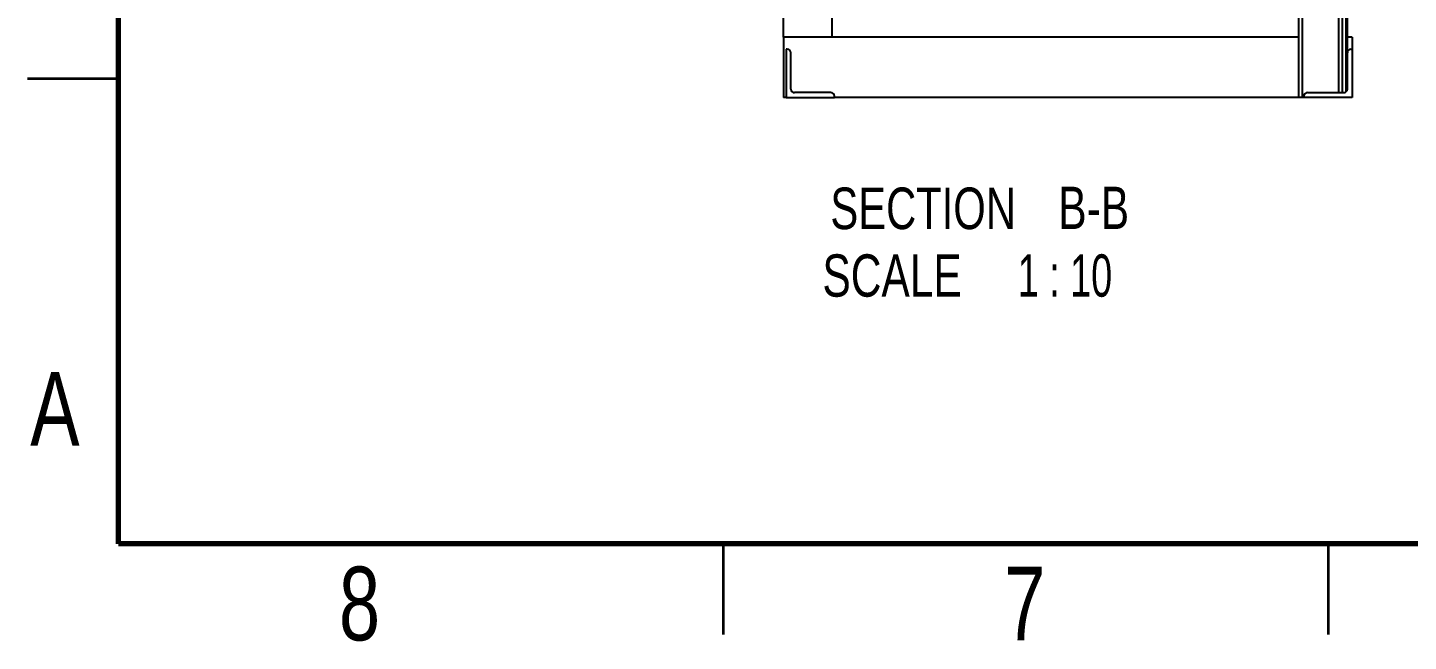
# Model space of a CAD drawing. Header units: millimetres. Extents: x 2 to 418, y 2 to 295.
# Drawn here: x 2.5 to 116.6, y 1.9 to 52.7 of the extents above; entities that cross this region are included whole.
import ezdxf

# ---------------------------------------------------------------- set-up
doc = ezdxf.new("R2010")
doc.units = ezdxf.units.MM
doc.styles.add('SLDTEXTSTYLE0', font='TXT', dxfattribs={"width": 0.75})
doc.styles.add('SLDTEXTSTYLE5', font='TXT', dxfattribs={"width": 0.666667})

# ---------------------------------------------------------------- blocks, each defined once
blk = doc.blocks.new('SW_NOTE_2')
at = {"color": 0, "linetype": 'Continuous', "lineweight": 0, "attachment_point": 2}
for s, insert, char_height, style in [('SECTION', (9.41, 4.43), 3.44, 'SLDTEXTSTYLE0'), ('B-B', (23.51, 4.5), 3.5, 'SLDTEXTSTYLE0'), ('SCALE', (6.84, -1.1), 3.5, 'SLDTEXTSTYLE0'), ('1 : 10', (21.13, -1.1), 3.5, 'SLDTEXTSTYLE5')]:
    blk.add_mtext(s, dxfattribs=dict(at, insert=insert, char_height=char_height, style=style))

msp = doc.modelspace()

# ---------------------------------------------------------------- linework, layer by layer
at = {"color": 7, "linetype": 'Continuous', "lineweight": 70}
for p, q in [((10, 10), (10, 287)), ((410, 10), (10, 10))]:
    msp.add_line(p, q, dxfattribs=at)
at = {"color": 7, "linetype": 'Continuous', "lineweight": 25}
for p, q in [((68.998, 51.945), (68.998, 87.445)), ((107.598, 46.945), (107.598, 87.445)), ((111.198, 47.345), (111.198, 87.445)), ((111.598, 50.645), (111.598, 87.445)), ((64.998, 51.945), (64.998, 78.195)), ((107.598, 51.945), (64.998, 51.945)), ((64.998, 51.945), (64.998, 46.945)), ((111.998, 51.945), (111.598, 51.945)), ((111.998, 51.945), (111.998, 50.945)), ((65.198, 50.945), (65.198, 46.945)), ((65.298, 50.945), (65.198, 50.945)), ((65.598, 47.645), (65.598, 50.645)), ((111.598, 47.645), (111.598, 50.645)), ((111.898, 50.945), (111.998, 50.945)), ((111.998, 50.945), (111.998, 46.945)), ((65.198, 46.945), (64.998, 46.945)), ((65.198, 46.945), (69.198, 46.945)), ((68.898, 47.345), (65.898, 47.345)), ((69.198, 46.945), (69.198, 47.045)), ((107.598, 46.945), (69.198, 46.945)), ((107.898, 46.945), (107.598, 46.945)), ((107.998, 46.945), (107.898, 46.945)), ((107.998, 46.945), (107.998, 47.045)), ((111.998, 46.945), (107.998, 46.945)), ((108.298, 47.345), (111.298, 47.345))]:
    msp.add_line(p, q, dxfattribs=at)
at = {"color": 8, "linetype": 'Continuous', "lineweight": 25}
for p, q in [((107.898, 46.945), (107.898, 87.445)), ((110.898, 47.345), (110.898, 87.445)), ((111.498, 47.421), (111.498, 87.445))]:
    msp.add_line(p, q, dxfattribs=at)
at = {"color": 7, "linetype": 'Continuous', "lineweight": 35}
for p, q in [((10, 48.5), (2.5, 48.5)), ((60, 10), (60, 2.5)), ((110, 10), (110, 2.5))]:
    msp.add_line(p, q, dxfattribs=at)
at = {"color": 7, "linetype": 'Continuous', "lineweight": 25}
for centre, start, end in [((65.298, 50.645), 360, 90), ((111.898, 50.645), 90, 180), ((65.898, 47.645), 180, 270), ((68.898, 47.045), 360, 90), ((108.298, 47.045), 90, 180), ((111.298, 47.645), 270, 0)]:
    msp.add_arc(centre, 0.3, start, end, dxfattribs=at)

# ---------------------------------------------------------------- block references
at = {"color": 7, "linetype": 'Continuous', "lineweight": 0}
msp.add_blockref('SW_NOTE_2', (67.121, 35.062), dxfattribs=at)

# ---------------------------------------------------------------- texts
at = {"color": 7, "linetype": 'Continuous', "lineweight": 0, "char_height": 6.096, "attachment_point": 2, "style": 'SLDTEXTSTYLE0'}
for s, insert in [('A', (4.757, 24.226)), ('8', (29.939, 8.114)), ('7', (84.939, 8.114))]:
    msp.add_mtext(s, dxfattribs=dict(at, insert=insert))

doc.saveas('drawing.dxf')
